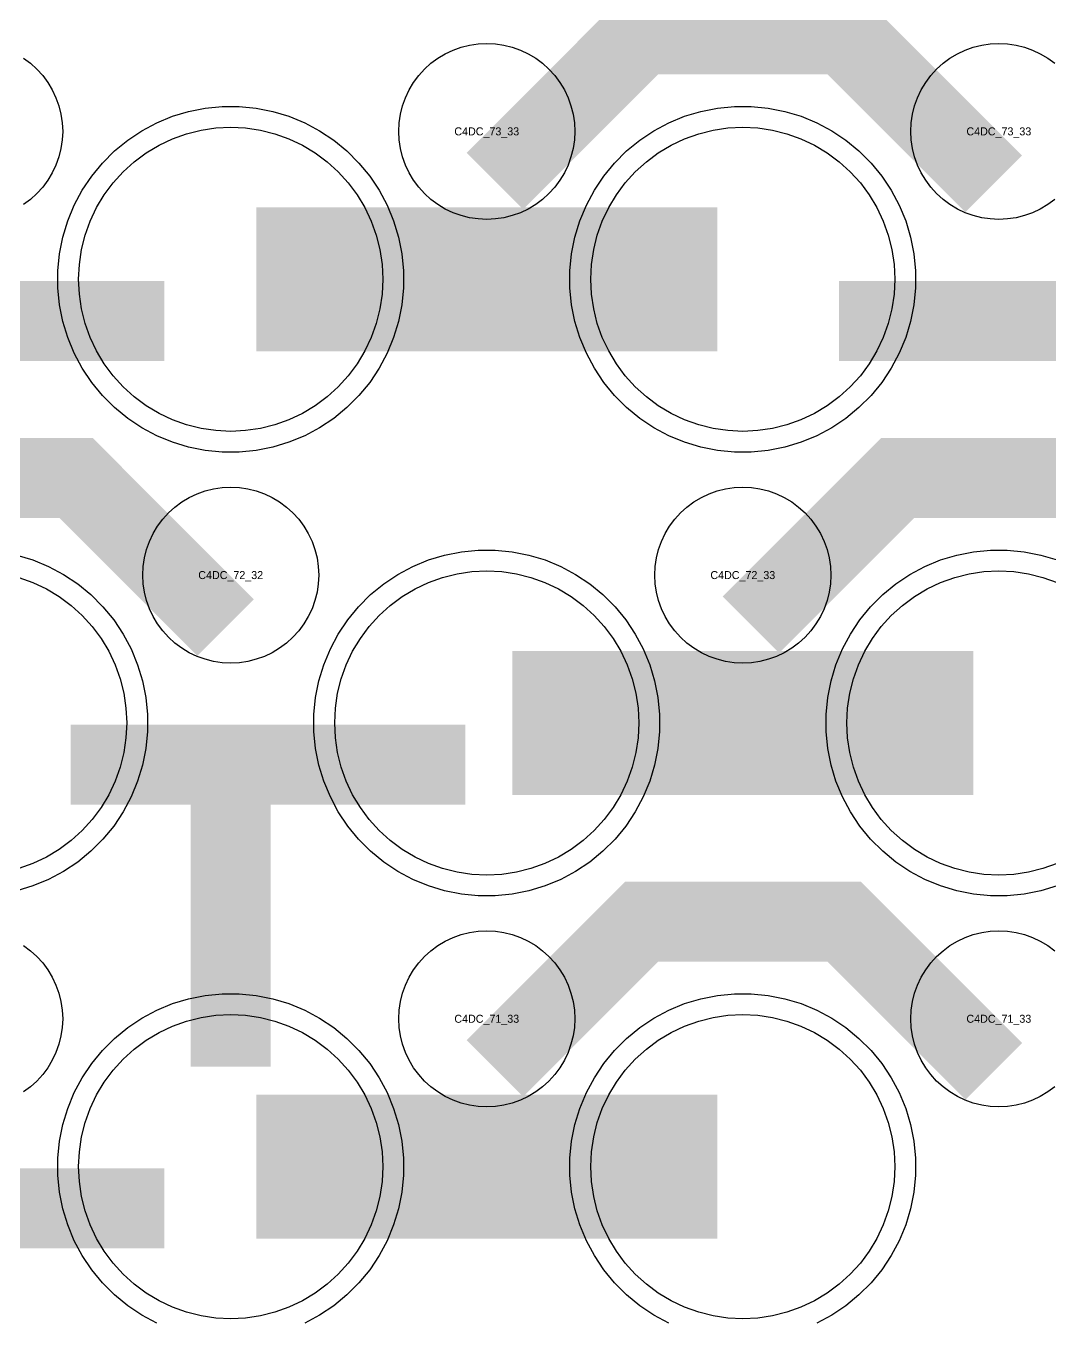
# Model space of a CAD drawing. Extents: x -11880 to 11880, y -14992 to 14992.
# Drawn here: x -1584 to -1264, y -5050.1 to -4645.3 of the extents above; entities that cross this region are included whole.
import ezdxf
from ezdxf.enums import TextEntityAlignment as Align

# ---------------------------------------------------------------- set-up
doc = ezdxf.new("R2010")
doc.units = 0
doc.header["$MEASUREMENT"] = 0
for name, color, linetype in [('GDS_775_DT_237', 138, 'CONTINUOUS'), ('RDL1_FS', 34, 'CONTINUOUS'), ('RDL_BS', 160, 'CONTINUOUS')]:
    doc.layers.add(name, color=color, linetype=linetype)

msp = doc.modelspace()

# ---------------------------------------------------------------- linework, layer by layer
at = {"layer": 'RDL1_FS'}
for points in [[(-1520, -4771.894), (-1524.657, -4771.665), (-1529.268, -4770.981), (-1533.791, -4769.849), (-1538.181, -4768.277), (-1542.395, -4766.285), (-1546.395, -4763.887), (-1550.14, -4761.109), (-1553.594, -4757.979), (-1556.724, -4754.525), (-1559.502, -4750.78), (-1561.9, -4746.78), (-1563.892, -4742.566), (-1565.464, -4738.176), (-1566.596, -4733.653), (-1567.28, -4729.042), (-1567.509, -4724.385), (-1567.28, -4719.728), (-1566.596, -4715.117), (-1565.464, -4710.594), (-1563.892, -4706.204), (-1561.9, -4701.99), (-1559.502, -4697.99), (-1556.724, -4694.245), (-1553.594, -4690.791), (-1550.14, -4687.661), (-1546.395, -4684.883), (-1542.395, -4682.485), (-1538.181, -4680.493), (-1533.791, -4678.921), (-1529.268, -4677.789), (-1524.657, -4677.105), (-1520, -4676.876), (-1515.343, -4677.105), (-1510.732, -4677.789), (-1506.209, -4678.921), (-1501.819, -4680.493), (-1497.605, -4682.485), (-1493.605, -4684.883), (-1489.86, -4687.661), (-1486.406, -4690.791), (-1483.276, -4694.245), (-1480.498, -4697.99), (-1478.1, -4701.99), (-1476.108, -4706.204), (-1474.536, -4710.594), (-1473.404, -4715.117), (-1472.72, -4719.728), (-1472.491, -4724.385), (-1472.72, -4729.042), (-1473.404, -4733.653), (-1474.536, -4738.176), (-1476.108, -4742.566), (-1478.1, -4746.78), (-1480.498, -4750.78), (-1483.276, -4754.525), (-1486.406, -4757.979), (-1489.86, -4761.109), (-1493.605, -4763.887), (-1497.605, -4766.285), (-1501.819, -4768.277), (-1506.209, -4769.849), (-1510.732, -4770.981), (-1515.343, -4771.665)], [(-1360, -4771.894), (-1364.657, -4771.665), (-1369.268, -4770.981), (-1373.791, -4769.849), (-1378.181, -4768.277), (-1382.395, -4766.285), (-1386.395, -4763.887), (-1390.14, -4761.109), (-1393.594, -4757.979), (-1396.724, -4754.525), (-1399.502, -4750.78), (-1401.9, -4746.78), (-1403.892, -4742.566), (-1405.464, -4738.176), (-1406.596, -4733.653), (-1407.28, -4729.042), (-1407.509, -4724.385), (-1407.28, -4719.728), (-1406.596, -4715.117), (-1405.464, -4710.594), (-1403.892, -4706.204), (-1401.9, -4701.99), (-1399.502, -4697.99), (-1396.724, -4694.245), (-1393.594, -4690.791), (-1390.14, -4687.661), (-1386.395, -4684.883), (-1382.395, -4682.485), (-1378.181, -4680.493), (-1373.791, -4678.921), (-1369.268, -4677.789), (-1364.657, -4677.105), (-1360, -4676.876), (-1355.343, -4677.105), (-1350.732, -4677.789), (-1346.209, -4678.921), (-1341.819, -4680.493), (-1337.605, -4682.485), (-1333.605, -4684.883), (-1329.86, -4687.661), (-1326.406, -4690.791), (-1323.276, -4694.245), (-1320.498, -4697.99), (-1318.1, -4701.99), (-1316.108, -4706.204), (-1314.536, -4710.594), (-1313.404, -4715.117), (-1312.72, -4719.728), (-1312.491, -4724.385), (-1312.72, -4729.042), (-1313.404, -4733.653), (-1314.536, -4738.176), (-1316.108, -4742.566), (-1318.1, -4746.78), (-1320.498, -4750.78), (-1323.276, -4754.525), (-1326.406, -4757.979), (-1329.86, -4761.109), (-1333.605, -4763.887), (-1337.605, -4766.285), (-1341.819, -4768.277), (-1346.209, -4769.849), (-1350.732, -4770.981), (-1355.343, -4771.665)], [(-1440, -4910.459), (-1444.657, -4910.23), (-1449.268, -4909.546), (-1453.791, -4908.414), (-1458.181, -4906.842), (-1462.395, -4904.85), (-1466.395, -4902.452), (-1470.14, -4899.674), (-1473.594, -4896.544), (-1476.724, -4893.09), (-1479.502, -4889.345), (-1481.9, -4885.345), (-1483.892, -4881.131), (-1485.464, -4876.741), (-1486.596, -4872.218), (-1487.28, -4867.607), (-1487.509, -4862.95), (-1487.28, -4858.293), (-1486.596, -4853.682), (-1485.464, -4849.159), (-1483.892, -4844.769), (-1481.9, -4840.555), (-1479.502, -4836.555), (-1476.724, -4832.81), (-1473.594, -4829.356), (-1470.14, -4826.226), (-1466.395, -4823.448), (-1462.395, -4821.05), (-1458.181, -4819.058), (-1453.791, -4817.486), (-1449.268, -4816.354), (-1444.657, -4815.67), (-1440, -4815.441), (-1435.343, -4815.67), (-1430.732, -4816.354), (-1426.209, -4817.486), (-1421.819, -4819.058), (-1417.605, -4821.05), (-1413.605, -4823.448), (-1409.86, -4826.226), (-1406.406, -4829.356), (-1403.276, -4832.81), (-1400.498, -4836.555), (-1398.1, -4840.555), (-1396.108, -4844.769), (-1394.536, -4849.159), (-1393.404, -4853.682), (-1392.72, -4858.293), (-1392.491, -4862.95), (-1392.72, -4867.607), (-1393.404, -4872.218), (-1394.536, -4876.741), (-1396.108, -4881.131), (-1398.1, -4885.345), (-1400.498, -4889.345), (-1403.276, -4893.09), (-1406.406, -4896.544), (-1409.86, -4899.674), (-1413.605, -4902.452), (-1417.605, -4904.85), (-1421.819, -4906.842), (-1426.209, -4908.414), (-1430.732, -4909.546), (-1435.343, -4910.23)], [(-1520, -5049.024), (-1524.657, -5048.795), (-1529.268, -5048.111), (-1533.791, -5046.979), (-1538.181, -5045.407), (-1542.395, -5043.415), (-1546.395, -5041.017), (-1550.14, -5038.239), (-1553.594, -5035.109), (-1556.724, -5031.655), (-1559.502, -5027.91), (-1561.9, -5023.91), (-1563.892, -5019.696), (-1565.464, -5015.306), (-1566.596, -5010.783), (-1567.28, -5006.172), (-1567.509, -5001.515), (-1567.28, -4996.858), (-1566.596, -4992.247), (-1565.464, -4987.724), (-1563.892, -4983.334), (-1561.9, -4979.12), (-1559.502, -4975.12), (-1556.724, -4971.375), (-1553.594, -4967.921), (-1550.14, -4964.791), (-1546.395, -4962.013), (-1542.395, -4959.615), (-1538.181, -4957.623), (-1533.791, -4956.051), (-1529.268, -4954.919), (-1524.657, -4954.235), (-1520, -4954.006), (-1515.343, -4954.235), (-1510.732, -4954.919), (-1506.209, -4956.051), (-1501.819, -4957.623), (-1497.605, -4959.615), (-1493.605, -4962.013), (-1489.86, -4964.791), (-1486.406, -4967.921), (-1483.276, -4971.375), (-1480.498, -4975.12), (-1478.1, -4979.12), (-1476.108, -4983.334), (-1474.536, -4987.724), (-1473.404, -4992.247), (-1472.72, -4996.858), (-1472.491, -5001.515), (-1472.72, -5006.172), (-1473.404, -5010.783), (-1474.536, -5015.306), (-1476.108, -5019.696), (-1478.1, -5023.91), (-1480.498, -5027.91), (-1483.276, -5031.655), (-1486.406, -5035.109), (-1489.86, -5038.239), (-1493.605, -5041.017), (-1497.605, -5043.415), (-1501.819, -5045.407), (-1506.209, -5046.979), (-1510.732, -5048.111), (-1515.343, -5048.795)], [(-1360, -5049.024), (-1364.657, -5048.795), (-1369.268, -5048.111), (-1373.791, -5046.979), (-1378.181, -5045.407), (-1382.395, -5043.415), (-1386.395, -5041.017), (-1390.14, -5038.239), (-1393.594, -5035.109), (-1396.724, -5031.655), (-1399.502, -5027.91), (-1401.9, -5023.91), (-1403.892, -5019.696), (-1405.464, -5015.306), (-1406.596, -5010.783), (-1407.28, -5006.172), (-1407.509, -5001.515), (-1407.28, -4996.858), (-1406.596, -4992.247), (-1405.464, -4987.724), (-1403.892, -4983.334), (-1401.9, -4979.12), (-1399.502, -4975.12), (-1396.724, -4971.375), (-1393.594, -4967.921), (-1390.14, -4964.791), (-1386.395, -4962.013), (-1382.395, -4959.615), (-1378.181, -4957.623), (-1373.791, -4956.051), (-1369.268, -4954.919), (-1364.657, -4954.235), (-1360, -4954.006), (-1355.343, -4954.235), (-1350.732, -4954.919), (-1346.209, -4956.051), (-1341.819, -4957.623), (-1337.605, -4959.615), (-1333.605, -4962.013), (-1329.86, -4964.791), (-1326.406, -4967.921), (-1323.276, -4971.375), (-1320.498, -4975.12), (-1318.1, -4979.12), (-1316.108, -4983.334), (-1314.536, -4987.724), (-1313.404, -4992.247), (-1312.72, -4996.858), (-1312.491, -5001.515), (-1312.72, -5006.172), (-1313.404, -5010.783), (-1314.536, -5015.306), (-1316.108, -5019.696), (-1318.1, -5023.91), (-1320.498, -5027.91), (-1323.276, -5031.655), (-1326.406, -5035.109), (-1329.86, -5038.239), (-1333.605, -5041.017), (-1337.605, -5043.415), (-1341.819, -5045.407), (-1346.209, -5046.979), (-1350.732, -5048.111), (-1355.343, -5048.795)]]:
    msp.add_lwpolyline(points, close=True, dxfattribs=at)
for points in [[(-1511.998, -4724.385, 45, 45, 0), (-1439.998, -4724.385, 45, 45, 0)], [(-1439.998, -4724.385, 45, 45, 0), (-1367.998, -4724.385, 45, 45, 0)], [(-1431.998, -4862.95, 45, 45, 0), (-1359.998, -4862.95, 45, 45, 0)], [(-1359.998, -4862.95, 45, 45, 0), (-1287.998, -4862.95, 45, 45, 0)], [(-1511.998, -5001.515, 45, 45, 0), (-1439.998, -5001.515, 45, 45, 0)], [(-1439.998, -5001.515, 45, 45, 0), (-1367.998, -5001.515, 45, 45, 0)]]:
    msp.add_lwpolyline(points, format="xyseb", dxfattribs=at)
for points in [[(-1261.819, -4906.842), (-1266.209, -4908.414), (-1270.732, -4909.546), (-1275.343, -4910.23), (-1280, -4910.459), (-1284.657, -4910.23), (-1289.268, -4909.546), (-1293.791, -4908.414), (-1298.181, -4906.842), (-1302.395, -4904.85), (-1306.395, -4902.452), (-1310.14, -4899.674), (-1313.594, -4896.544), (-1316.724, -4893.09), (-1319.502, -4889.345), (-1321.9, -4885.345), (-1323.892, -4881.131), (-1325.464, -4876.741), (-1326.596, -4872.218), (-1327.28, -4867.607), (-1327.509, -4862.95), (-1327.28, -4858.293), (-1326.596, -4853.682), (-1325.464, -4849.159), (-1323.892, -4844.769), (-1321.9, -4840.555), (-1319.502, -4836.555), (-1316.724, -4832.81), (-1313.594, -4829.356), (-1310.14, -4826.226), (-1306.395, -4823.448), (-1302.395, -4821.05), (-1298.181, -4819.058), (-1293.791, -4817.486), (-1289.268, -4816.354), (-1284.657, -4815.67), (-1280, -4815.441), (-1275.343, -4815.67), (-1270.732, -4816.354), (-1266.209, -4817.486), (-1261.819, -4819.058)], [(-1586.209, -4817.486), (-1581.819, -4819.058), (-1577.605, -4821.05), (-1573.605, -4823.448), (-1569.86, -4826.226), (-1566.406, -4829.356), (-1563.276, -4832.81), (-1560.498, -4836.555), (-1558.1, -4840.555), (-1556.108, -4844.769), (-1554.536, -4849.159), (-1553.404, -4853.682), (-1552.72, -4858.293), (-1552.491, -4862.95), (-1552.72, -4867.607), (-1553.404, -4872.218), (-1554.536, -4876.741), (-1556.108, -4881.131), (-1558.1, -4885.345), (-1560.498, -4889.345), (-1563.276, -4893.09), (-1566.406, -4896.544), (-1569.86, -4899.674), (-1573.605, -4902.452), (-1577.605, -4904.85), (-1581.819, -4906.842), (-1586.209, -4908.414)]]:
    msp.add_lwpolyline(points, dxfattribs=at)
at = {"layer": 'RDL_BS'}
for points in [[(-1437.438, -4693.699, 25, 25, 0), (-1391.623, -4647.884, 25, 25, 0), (-1358.07, -4647.884, 25, 25, 0)], [(-1281.599, -4694.598, 25, 25, 0), (-1328.313, -4647.884, 25, 25, 0), (-1358.071, -4647.884, 25, 25, 0)], [(-1649.984, -4737.398, 25, 25, 0), (-1540.719, -4737.398, 25, 25, 0)], [(-1329.984, -4737.398, 25, 25, 0), (-1220.719, -4737.398, 25, 25, 0)], [(-1521.599, -4833.163, 25, 25, 0), (-1568.313, -4786.449, 25, 25, 0), (-1598.071, -4786.449, 25, 25, 0)], [(-1357.438, -4832.264, 25, 25, 0), (-1311.623, -4786.449, 25, 25, 0), (-1278.07, -4786.449, 25, 25, 0)], [(-1201.599, -4833.163, 25, 25, 0), (-1248.313, -4786.449, 25, 25, 0), (-1278.071, -4786.449, 25, 25, 0)], [(-1520, -4970.24, 25, 25, 0), (-1520, -4863.463, 25, 25, 0)], [(-1569.984, -4875.963, 25, 25, 0), (-1460.719, -4875.963, 25, 25, 0)], [(-1532.5, -4875.963, 25, 25, 0), (-1446.667, -4875.963, 25, 25, 0)], [(-1492.944, -4875.963, 25, 25, 0), (-1451.74, -4875.963, 25, 25, 0)], [(-1520, -4893.932, 25, 25, 0), (-1520, -4939.552, 25, 25, 0)], [(-1437.438, -4970.829, 25, 25, 0), (-1391.623, -4925.014, 25, 25, 0), (-1358.07, -4925.014, 25, 25, 0)], [(-1281.599, -4971.728, 25, 25, 0), (-1328.313, -4925.014, 25, 25, 0), (-1358.071, -4925.014, 25, 25, 0)], [(-1649.984, -5014.528, 25, 25, 0), (-1540.719, -5014.528, 25, 25, 0)]]:
    msp.add_lwpolyline(points, format="xyseb", dxfattribs=at)
for points in [[(-1440, -4705.691), (-1442.693, -4705.559), (-1445.365, -4705.163), (-1447.984, -4704.506), (-1450.519, -4703.599), (-1452.956, -4702.447), (-1455.28, -4701.054), (-1457.443, -4699.451), (-1459.442, -4697.639), (-1461.254, -4695.64), (-1462.857, -4693.477), (-1464.25, -4691.153), (-1465.402, -4688.716), (-1466.309, -4686.181), (-1466.966, -4683.562), (-1467.362, -4680.89), (-1467.494, -4678.197), (-1467.362, -4675.504), (-1466.966, -4672.832), (-1466.309, -4670.213), (-1465.402, -4667.678), (-1464.25, -4665.241), (-1462.857, -4662.917), (-1461.254, -4660.754), (-1459.442, -4658.755), (-1457.443, -4656.943), (-1455.28, -4655.34), (-1452.956, -4653.947), (-1450.519, -4652.795), (-1447.984, -4651.888), (-1445.365, -4651.231), (-1442.693, -4650.835), (-1440, -4650.703), (-1437.307, -4650.835), (-1434.635, -4651.231), (-1432.016, -4651.888), (-1429.481, -4652.795), (-1427.044, -4653.947), (-1424.72, -4655.34), (-1422.557, -4656.943), (-1420.558, -4658.755), (-1418.746, -4660.754), (-1417.143, -4662.917), (-1415.75, -4665.241), (-1414.598, -4667.678), (-1413.691, -4670.213), (-1413.034, -4672.832), (-1412.638, -4675.504), (-1412.506, -4678.197), (-1412.638, -4680.89), (-1413.034, -4683.562), (-1413.691, -4686.181), (-1414.598, -4688.716), (-1415.75, -4691.153), (-1417.143, -4693.477), (-1418.746, -4695.64), (-1420.558, -4697.639), (-1422.557, -4699.451), (-1424.72, -4701.054), (-1427.044, -4702.447), (-1429.481, -4703.599), (-1432.016, -4704.506), (-1434.635, -4705.163), (-1437.307, -4705.559)], [(-1522.644, -4778.385), (-1527.938, -4777.868), (-1533.165, -4776.822), (-1538.205, -4775.291), (-1543.115, -4773.26), (-1547.777, -4770.768), (-1552.191, -4767.821), (-1556.292, -4764.459), (-1560.074, -4760.677), (-1563.436, -4756.576), (-1566.383, -4752.162), (-1568.875, -4747.5), (-1570.906, -4742.59), (-1572.437, -4737.55), (-1573.483, -4732.323), (-1574, -4727.029), (-1574, -4721.741), (-1573.483, -4716.447), (-1572.437, -4711.22), (-1570.906, -4706.18), (-1568.875, -4701.27), (-1566.383, -4696.608), (-1563.436, -4692.194), (-1560.074, -4688.093), (-1556.292, -4684.311), (-1552.191, -4680.949), (-1547.777, -4678.002), (-1543.115, -4675.51), (-1538.205, -4673.479), (-1533.165, -4671.948), (-1527.938, -4670.902), (-1522.644, -4670.385), (-1517.356, -4670.385), (-1512.062, -4670.902), (-1506.835, -4671.948), (-1501.795, -4673.479), (-1496.885, -4675.51), (-1492.223, -4678.002), (-1487.809, -4680.949), (-1483.708, -4684.311), (-1479.926, -4688.093), (-1476.564, -4692.194), (-1473.617, -4696.608), (-1471.125, -4701.27), (-1469.094, -4706.18), (-1467.563, -4711.22), (-1466.517, -4716.447), (-1466, -4721.741), (-1466, -4727.029), (-1466.517, -4732.323), (-1467.563, -4737.55), (-1469.094, -4742.59), (-1471.125, -4747.5), (-1473.617, -4752.162), (-1476.564, -4756.576), (-1479.926, -4760.677), (-1483.708, -4764.459), (-1487.809, -4767.821), (-1492.223, -4770.768), (-1496.885, -4773.26), (-1501.795, -4775.291), (-1506.835, -4776.822), (-1512.062, -4777.868), (-1517.356, -4778.385)], [(-1362.644, -4778.385), (-1367.938, -4777.868), (-1373.165, -4776.822), (-1378.205, -4775.291), (-1383.115, -4773.26), (-1387.777, -4770.768), (-1392.191, -4767.821), (-1396.292, -4764.459), (-1400.074, -4760.677), (-1403.436, -4756.576), (-1406.383, -4752.162), (-1408.875, -4747.5), (-1410.906, -4742.59), (-1412.437, -4737.55), (-1413.483, -4732.323), (-1414, -4727.029), (-1414, -4721.741), (-1413.483, -4716.447), (-1412.437, -4711.22), (-1410.906, -4706.18), (-1408.875, -4701.27), (-1406.383, -4696.608), (-1403.436, -4692.194), (-1400.074, -4688.093), (-1396.292, -4684.311), (-1392.191, -4680.949), (-1387.777, -4678.002), (-1383.115, -4675.51), (-1378.205, -4673.479), (-1373.165, -4671.948), (-1367.938, -4670.902), (-1362.644, -4670.385), (-1357.356, -4670.385), (-1352.062, -4670.902), (-1346.835, -4671.948), (-1341.795, -4673.479), (-1336.885, -4675.51), (-1332.223, -4678.002), (-1327.809, -4680.949), (-1323.708, -4684.311), (-1319.926, -4688.093), (-1316.564, -4692.194), (-1313.617, -4696.608), (-1311.125, -4701.27), (-1309.094, -4706.18), (-1307.563, -4711.22), (-1306.517, -4716.447), (-1306, -4721.741), (-1306, -4727.029), (-1306.517, -4732.323), (-1307.563, -4737.55), (-1309.094, -4742.59), (-1311.125, -4747.5), (-1313.617, -4752.162), (-1316.564, -4756.576), (-1319.926, -4760.677), (-1323.708, -4764.459), (-1327.809, -4767.821), (-1332.223, -4770.768), (-1336.885, -4773.26), (-1341.795, -4775.291), (-1346.835, -4776.822), (-1352.062, -4777.868), (-1357.356, -4778.385)], [(-1520, -4844.256), (-1522.693, -4844.124), (-1525.365, -4843.728), (-1527.984, -4843.071), (-1530.519, -4842.164), (-1532.956, -4841.012), (-1535.28, -4839.619), (-1537.443, -4838.016), (-1539.442, -4836.204), (-1541.254, -4834.205), (-1542.857, -4832.042), (-1544.25, -4829.718), (-1545.402, -4827.281), (-1546.309, -4824.746), (-1546.966, -4822.127), (-1547.362, -4819.455), (-1547.494, -4816.762), (-1547.362, -4814.069), (-1546.966, -4811.397), (-1546.309, -4808.778), (-1545.402, -4806.243), (-1544.25, -4803.806), (-1542.857, -4801.482), (-1541.254, -4799.319), (-1539.442, -4797.32), (-1537.443, -4795.508), (-1535.28, -4793.905), (-1532.956, -4792.512), (-1530.519, -4791.36), (-1527.984, -4790.453), (-1525.365, -4789.796), (-1522.693, -4789.4), (-1520, -4789.268), (-1517.307, -4789.4), (-1514.635, -4789.796), (-1512.016, -4790.453), (-1509.481, -4791.36), (-1507.044, -4792.512), (-1504.72, -4793.905), (-1502.557, -4795.508), (-1500.558, -4797.32), (-1498.746, -4799.319), (-1497.143, -4801.482), (-1495.75, -4803.806), (-1494.598, -4806.243), (-1493.691, -4808.778), (-1493.034, -4811.397), (-1492.638, -4814.069), (-1492.506, -4816.762), (-1492.638, -4819.455), (-1493.034, -4822.127), (-1493.691, -4824.746), (-1494.598, -4827.281), (-1495.75, -4829.718), (-1497.143, -4832.042), (-1498.746, -4834.205), (-1500.558, -4836.204), (-1502.557, -4838.016), (-1504.72, -4839.619), (-1507.044, -4841.012), (-1509.481, -4842.164), (-1512.016, -4843.071), (-1514.635, -4843.728), (-1517.307, -4844.124)], [(-1360, -4844.256), (-1362.693, -4844.124), (-1365.365, -4843.728), (-1367.984, -4843.071), (-1370.519, -4842.164), (-1372.956, -4841.012), (-1375.28, -4839.619), (-1377.443, -4838.016), (-1379.442, -4836.204), (-1381.254, -4834.205), (-1382.857, -4832.042), (-1384.25, -4829.718), (-1385.402, -4827.281), (-1386.309, -4824.746), (-1386.966, -4822.127), (-1387.362, -4819.455), (-1387.494, -4816.762), (-1387.362, -4814.069), (-1386.966, -4811.397), (-1386.309, -4808.778), (-1385.402, -4806.243), (-1384.25, -4803.806), (-1382.857, -4801.482), (-1381.254, -4799.319), (-1379.442, -4797.32), (-1377.443, -4795.508), (-1375.28, -4793.905), (-1372.956, -4792.512), (-1370.519, -4791.36), (-1367.984, -4790.453), (-1365.365, -4789.796), (-1362.693, -4789.4), (-1360, -4789.268), (-1357.307, -4789.4), (-1354.635, -4789.796), (-1352.016, -4790.453), (-1349.481, -4791.36), (-1347.044, -4792.512), (-1344.72, -4793.905), (-1342.557, -4795.508), (-1340.558, -4797.32), (-1338.746, -4799.319), (-1337.143, -4801.482), (-1335.75, -4803.806), (-1334.598, -4806.243), (-1333.691, -4808.778), (-1333.034, -4811.397), (-1332.638, -4814.069), (-1332.506, -4816.762), (-1332.638, -4819.455), (-1333.034, -4822.127), (-1333.691, -4824.746), (-1334.598, -4827.281), (-1335.75, -4829.718), (-1337.143, -4832.042), (-1338.746, -4834.205), (-1340.558, -4836.204), (-1342.557, -4838.016), (-1344.72, -4839.619), (-1347.044, -4841.012), (-1349.481, -4842.164), (-1352.016, -4843.071), (-1354.635, -4843.728), (-1357.307, -4844.124)], [(-1442.644, -4916.95), (-1447.938, -4916.433), (-1453.165, -4915.387), (-1458.205, -4913.856), (-1463.115, -4911.825), (-1467.777, -4909.333), (-1472.191, -4906.386), (-1476.292, -4903.024), (-1480.074, -4899.242), (-1483.436, -4895.141), (-1486.383, -4890.727), (-1488.875, -4886.065), (-1490.906, -4881.155), (-1492.437, -4876.115), (-1493.483, -4870.888), (-1494, -4865.594), (-1494, -4860.306), (-1493.483, -4855.012), (-1492.437, -4849.785), (-1490.906, -4844.745), (-1488.875, -4839.835), (-1486.383, -4835.173), (-1483.436, -4830.759), (-1480.074, -4826.658), (-1476.292, -4822.876), (-1472.191, -4819.514), (-1467.777, -4816.567), (-1463.115, -4814.075), (-1458.205, -4812.044), (-1453.165, -4810.513), (-1447.938, -4809.467), (-1442.644, -4808.95), (-1437.356, -4808.95), (-1432.062, -4809.467), (-1426.835, -4810.513), (-1421.795, -4812.044), (-1416.885, -4814.075), (-1412.223, -4816.567), (-1407.809, -4819.514), (-1403.708, -4822.876), (-1399.926, -4826.658), (-1396.564, -4830.759), (-1393.617, -4835.173), (-1391.125, -4839.835), (-1389.094, -4844.745), (-1387.563, -4849.785), (-1386.517, -4855.012), (-1386, -4860.306), (-1386, -4865.594), (-1386.517, -4870.888), (-1387.563, -4876.115), (-1389.094, -4881.155), (-1391.125, -4886.065), (-1393.617, -4890.727), (-1396.564, -4895.141), (-1399.926, -4899.242), (-1403.708, -4903.024), (-1407.809, -4906.386), (-1412.223, -4909.333), (-1416.885, -4911.825), (-1421.795, -4913.856), (-1426.835, -4915.387), (-1432.062, -4916.433), (-1437.356, -4916.95)], [(-1440, -4982.821), (-1442.693, -4982.689), (-1445.365, -4982.293), (-1447.984, -4981.636), (-1450.519, -4980.729), (-1452.956, -4979.577), (-1455.28, -4978.184), (-1457.443, -4976.581), (-1459.442, -4974.769), (-1461.254, -4972.77), (-1462.857, -4970.607), (-1464.25, -4968.283), (-1465.402, -4965.846), (-1466.309, -4963.311), (-1466.966, -4960.692), (-1467.362, -4958.02), (-1467.494, -4955.327), (-1467.362, -4952.634), (-1466.966, -4949.962), (-1466.309, -4947.343), (-1465.402, -4944.808), (-1464.25, -4942.371), (-1462.857, -4940.047), (-1461.254, -4937.884), (-1459.442, -4935.885), (-1457.443, -4934.073), (-1455.28, -4932.47), (-1452.956, -4931.077), (-1450.519, -4929.925), (-1447.984, -4929.018), (-1445.365, -4928.361), (-1442.693, -4927.965), (-1440, -4927.833), (-1437.307, -4927.965), (-1434.635, -4928.361), (-1432.016, -4929.018), (-1429.481, -4929.925), (-1427.044, -4931.077), (-1424.72, -4932.47), (-1422.557, -4934.073), (-1420.558, -4935.885), (-1418.746, -4937.884), (-1417.143, -4940.047), (-1415.75, -4942.371), (-1414.598, -4944.808), (-1413.691, -4947.343), (-1413.034, -4949.962), (-1412.638, -4952.634), (-1412.506, -4955.327), (-1412.638, -4958.02), (-1413.034, -4960.692), (-1413.691, -4963.311), (-1414.598, -4965.846), (-1415.75, -4968.283), (-1417.143, -4970.607), (-1418.746, -4972.77), (-1420.558, -4974.769), (-1422.557, -4976.581), (-1424.72, -4978.184), (-1427.044, -4979.577), (-1429.481, -4980.729), (-1432.016, -4981.636), (-1434.635, -4982.293), (-1437.307, -4982.689)]]:
    msp.add_lwpolyline(points, close=True, dxfattribs=at)
for points in [[(-1262.557, -4699.451), (-1264.72, -4701.054), (-1267.044, -4702.447), (-1269.481, -4703.599), (-1272.016, -4704.506), (-1274.635, -4705.163), (-1277.307, -4705.559), (-1280, -4705.691), (-1282.693, -4705.559), (-1285.365, -4705.163), (-1287.984, -4704.506), (-1290.519, -4703.599), (-1292.956, -4702.447), (-1295.28, -4701.054), (-1297.443, -4699.451), (-1299.442, -4697.639), (-1301.254, -4695.64), (-1302.857, -4693.477), (-1304.25, -4691.153), (-1305.402, -4688.716), (-1306.309, -4686.181), (-1306.966, -4683.562), (-1307.362, -4680.89), (-1307.494, -4678.197), (-1307.362, -4675.504), (-1306.966, -4672.832), (-1306.309, -4670.213), (-1305.402, -4667.678), (-1304.25, -4665.241), (-1302.857, -4662.917), (-1301.254, -4660.754), (-1299.442, -4658.755), (-1297.443, -4656.943), (-1295.28, -4655.34), (-1292.956, -4653.947), (-1290.519, -4652.795), (-1287.984, -4651.888), (-1285.365, -4651.231), (-1282.693, -4650.835), (-1280, -4650.703), (-1277.307, -4650.835), (-1274.635, -4651.231), (-1272.016, -4651.888), (-1269.481, -4652.795), (-1267.044, -4653.947), (-1264.72, -4655.34), (-1262.557, -4656.943)], [(-1584.72, -4655.34), (-1582.557, -4656.943), (-1580.558, -4658.755), (-1578.746, -4660.754), (-1577.143, -4662.917), (-1575.75, -4665.241), (-1574.598, -4667.678), (-1573.691, -4670.213), (-1573.034, -4672.832), (-1572.638, -4675.504), (-1572.506, -4678.197), (-1572.638, -4680.89), (-1573.034, -4683.562), (-1573.691, -4686.181), (-1574.598, -4688.716), (-1575.75, -4691.153), (-1577.143, -4693.477), (-1578.746, -4695.64), (-1580.558, -4697.639), (-1582.557, -4699.451), (-1584.72, -4701.054)], [(-1586.835, -4810.513), (-1581.795, -4812.044), (-1576.885, -4814.075), (-1572.223, -4816.567), (-1567.809, -4819.514), (-1563.708, -4822.876), (-1559.926, -4826.658), (-1556.564, -4830.759), (-1553.617, -4835.173), (-1551.125, -4839.835), (-1549.094, -4844.745), (-1547.563, -4849.785), (-1546.517, -4855.012), (-1546, -4860.306), (-1546, -4865.594), (-1546.517, -4870.888), (-1547.563, -4876.115), (-1549.094, -4881.155), (-1551.125, -4886.065), (-1553.617, -4890.727), (-1556.564, -4895.141), (-1559.926, -4899.242), (-1563.708, -4903.024), (-1567.809, -4906.386), (-1572.223, -4909.333), (-1576.885, -4911.825), (-1581.795, -4913.856), (-1586.835, -4915.387)], [(-1261.795, -4913.856), (-1266.835, -4915.387), (-1272.062, -4916.433), (-1277.356, -4916.95), (-1282.644, -4916.95), (-1287.938, -4916.433), (-1293.165, -4915.387), (-1298.205, -4913.856), (-1303.115, -4911.825), (-1307.777, -4909.333), (-1312.191, -4906.386), (-1316.292, -4903.024), (-1320.074, -4899.242), (-1323.436, -4895.141), (-1326.383, -4890.727), (-1328.875, -4886.065), (-1330.906, -4881.155), (-1332.437, -4876.115), (-1333.483, -4870.888), (-1334, -4865.594), (-1334, -4860.306), (-1333.483, -4855.012), (-1332.437, -4849.785), (-1330.906, -4844.745), (-1328.875, -4839.835), (-1326.383, -4835.173), (-1323.436, -4830.759), (-1320.074, -4826.658), (-1316.292, -4822.876), (-1312.191, -4819.514), (-1307.777, -4816.567), (-1303.115, -4814.075), (-1298.205, -4812.044), (-1293.165, -4810.513), (-1287.938, -4809.467), (-1282.644, -4808.95), (-1277.356, -4808.95), (-1272.062, -4809.467), (-1266.835, -4810.513), (-1261.795, -4812.044)], [(-1262.557, -4976.581), (-1264.72, -4978.184), (-1267.044, -4979.577), (-1269.481, -4980.729), (-1272.016, -4981.636), (-1274.635, -4982.293), (-1277.307, -4982.689), (-1280, -4982.821), (-1282.693, -4982.689), (-1285.365, -4982.293), (-1287.984, -4981.636), (-1290.519, -4980.729), (-1292.956, -4979.577), (-1295.28, -4978.184), (-1297.443, -4976.581), (-1299.442, -4974.769), (-1301.254, -4972.77), (-1302.857, -4970.607), (-1304.25, -4968.283), (-1305.402, -4965.846), (-1306.309, -4963.311), (-1306.966, -4960.692), (-1307.362, -4958.02), (-1307.494, -4955.327), (-1307.362, -4952.634), (-1306.966, -4949.962), (-1306.309, -4947.343), (-1305.402, -4944.808), (-1304.25, -4942.371), (-1302.857, -4940.047), (-1301.254, -4937.884), (-1299.442, -4935.885), (-1297.443, -4934.073), (-1295.28, -4932.47), (-1292.956, -4931.077), (-1290.519, -4929.925), (-1287.984, -4929.018), (-1285.365, -4928.361), (-1282.693, -4927.965), (-1280, -4927.833), (-1277.307, -4927.965), (-1274.635, -4928.361), (-1272.016, -4929.018), (-1269.481, -4929.925), (-1267.044, -4931.077), (-1264.72, -4932.47), (-1262.557, -4934.073)], [(-1584.72, -4932.47), (-1582.557, -4934.073), (-1580.558, -4935.885), (-1578.746, -4937.884), (-1577.143, -4940.047), (-1575.75, -4942.371), (-1574.598, -4944.808), (-1573.691, -4947.343), (-1573.034, -4949.962), (-1572.638, -4952.634), (-1572.506, -4955.327), (-1572.638, -4958.02), (-1573.034, -4960.692), (-1573.691, -4963.311), (-1574.598, -4965.846), (-1575.75, -4968.283), (-1577.143, -4970.607), (-1578.746, -4972.77), (-1580.558, -4974.769), (-1582.557, -4976.581), (-1584.72, -4978.184)], [(-1543.115, -5050.39), (-1547.777, -5047.898), (-1552.191, -5044.951), (-1556.292, -5041.589), (-1560.074, -5037.807), (-1563.436, -5033.706), (-1566.383, -5029.292), (-1568.875, -5024.63), (-1570.906, -5019.72), (-1572.437, -5014.68), (-1573.483, -5009.453), (-1574, -5004.159), (-1574, -4998.871), (-1573.483, -4993.577), (-1572.437, -4988.35), (-1570.906, -4983.31), (-1568.875, -4978.4), (-1566.383, -4973.738), (-1563.436, -4969.324), (-1560.074, -4965.223), (-1556.292, -4961.441), (-1552.191, -4958.079), (-1547.777, -4955.132), (-1543.115, -4952.64), (-1538.205, -4950.609), (-1533.165, -4949.078), (-1527.938, -4948.032), (-1522.644, -4947.515), (-1517.356, -4947.515), (-1512.062, -4948.032), (-1506.835, -4949.078), (-1501.795, -4950.609), (-1496.885, -4952.64), (-1492.223, -4955.132), (-1487.809, -4958.079), (-1483.708, -4961.441), (-1479.926, -4965.223), (-1476.564, -4969.324), (-1473.617, -4973.738), (-1471.125, -4978.4), (-1469.094, -4983.31), (-1467.563, -4988.35), (-1466.517, -4993.577), (-1466, -4998.871), (-1466, -5004.159), (-1466.517, -5009.453), (-1467.563, -5014.68), (-1469.094, -5019.72), (-1471.125, -5024.63), (-1473.617, -5029.292), (-1476.564, -5033.706), (-1479.926, -5037.807), (-1483.708, -5041.589), (-1487.809, -5044.951), (-1492.223, -5047.898), (-1496.885, -5050.39)], [(-1383.115, -5050.39), (-1387.777, -5047.898), (-1392.191, -5044.951), (-1396.292, -5041.589), (-1400.074, -5037.807), (-1403.436, -5033.706), (-1406.383, -5029.292), (-1408.875, -5024.63), (-1410.906, -5019.72), (-1412.437, -5014.68), (-1413.483, -5009.453), (-1414, -5004.159), (-1414, -4998.871), (-1413.483, -4993.577), (-1412.437, -4988.35), (-1410.906, -4983.31), (-1408.875, -4978.4), (-1406.383, -4973.738), (-1403.436, -4969.324), (-1400.074, -4965.223), (-1396.292, -4961.441), (-1392.191, -4958.079), (-1387.777, -4955.132), (-1383.115, -4952.64), (-1378.205, -4950.609), (-1373.165, -4949.078), (-1367.938, -4948.032), (-1362.644, -4947.515), (-1357.356, -4947.515), (-1352.062, -4948.032), (-1346.835, -4949.078), (-1341.795, -4950.609), (-1336.885, -4952.64), (-1332.223, -4955.132), (-1327.809, -4958.079), (-1323.708, -4961.441), (-1319.926, -4965.223), (-1316.564, -4969.324), (-1313.617, -4973.738), (-1311.125, -4978.4), (-1309.094, -4983.31), (-1307.563, -4988.35), (-1306.517, -4993.577), (-1306, -4998.871), (-1306, -5004.159), (-1306.517, -5009.453), (-1307.563, -5014.68), (-1309.094, -5019.72), (-1311.125, -5024.63), (-1313.617, -5029.292), (-1316.564, -5033.706), (-1319.926, -5037.807), (-1323.708, -5041.589), (-1327.809, -5044.951), (-1332.223, -5047.898), (-1336.885, -5050.39)]]:
    msp.add_lwpolyline(points, dxfattribs=at)

# ---------------------------------------------------------------- texts
at = {"layer": 'GDS_775_DT_237'}
for s, p in [('C4DC_73_33', (-1440, -4678.197)), ('C4DC_73_33', (-1440, -4678.197)), ('C4DC_73_33', (-1280, -4678.197)), ('C4DC_73_33', (-1280, -4678.197)), ('C4DC_72_32', (-1520, -4816.762)), ('C4DC_72_32', (-1520, -4816.762)), ('C4DC_72_33', (-1360, -4816.762)), ('C4DC_72_33', (-1360, -4816.762)), ('C4DC_71_33', (-1440, -4955.327)), ('C4DC_71_33', (-1440, -4955.327)), ('C4DC_71_33', (-1280, -4955.327)), ('C4DC_71_33', (-1280, -4955.327))]:
    msp.add_text(s, height=2.5, dxfattribs=at).set_placement(p, align=Align.MIDDLE_CENTER)

doc.saveas('drawing.dxf')
